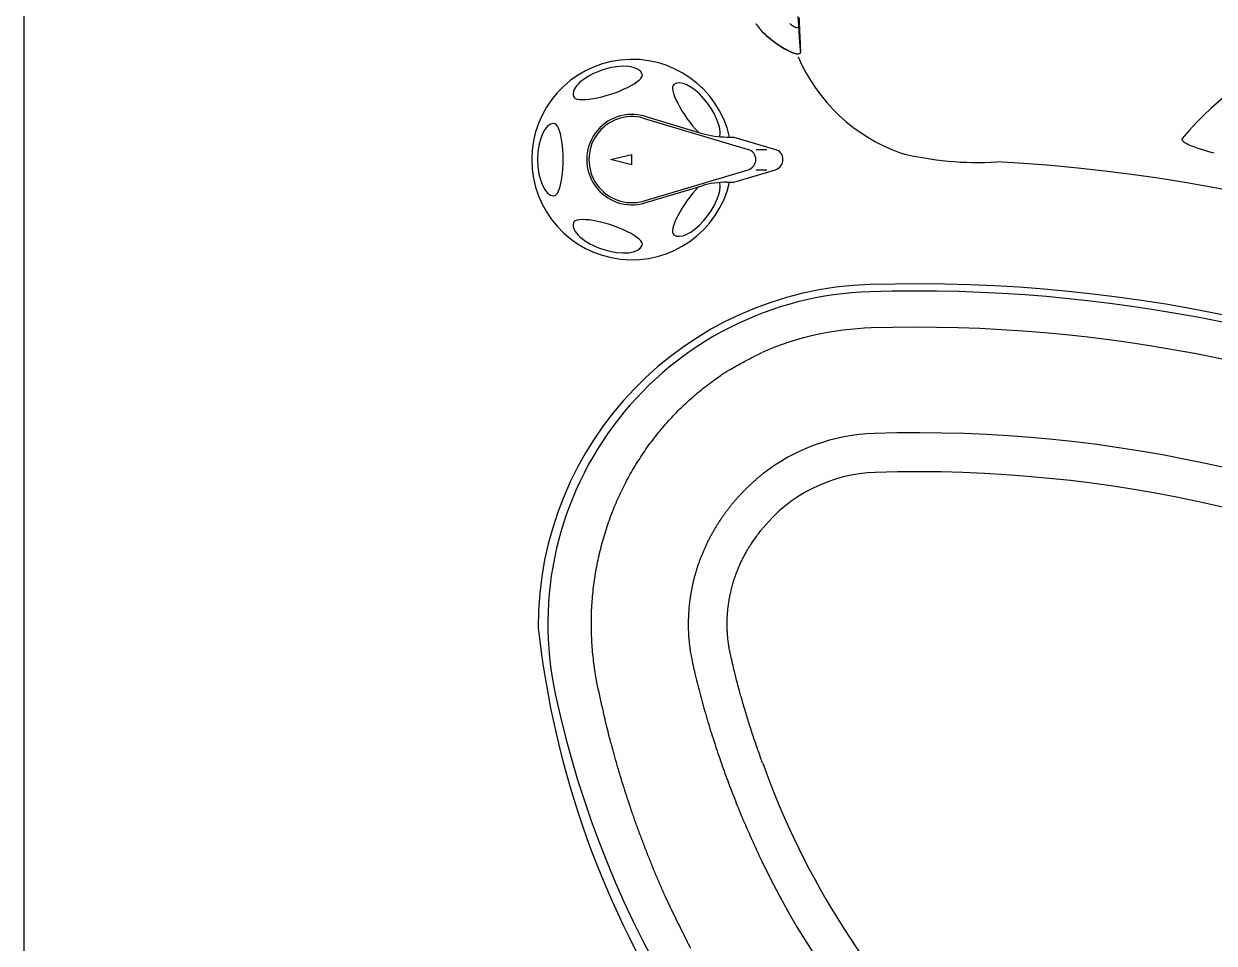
# Model space of a CAD drawing. Extents: x 403 to 503, y 484 to 635.
# Drawn here: x 403.18 to 417.13, y 512.56 to 523.34 of the extents above; entities that cross this region are included whole.
import ezdxf

# ---------------------------------------------------------------- set-up
doc = ezdxf.new("R2010")
doc.units = 0
doc.header["$MEASUREMENT"] = 0
for name, color, linetype in [('1', 4, 'Continuous'), ('DIM', 3, 'Continuous'), ('SPA', 2, 'Continuous')]:
    doc.layers.add(name, color=color, linetype=linetype)

# ---------------------------------------------------------------- blocks, each defined once
blk = doc.blocks.new('LID')
at = {"layer": '1', "color": 3, "linetype": 'Continuous'}
for points in [[(3.241, 12.125), (3.221, 12.231, -0.007425), (3.204, 12.338, -0.007433), (3.191, 12.445, -0.007421), (3.18, 12.553, -0.007421), (3.173, 12.661, -0.007426), (3.169, 12.77, -0.007432), (3.168, 12.878, -0.007427), (3.17, 12.986, -0.007412), (3.176, 13.094, -0.007412), (3.185, 13.202, -0.007425), (3.197, 13.31, -0.007434), (3.212, 13.417, -0.007438), (3.231, 13.523, -0.00744), (3.252, 13.629, -0.007437), (3.277, 13.734, -0.007448), (3.305, 13.839, -0.007472), (3.336, 13.942, -0.007486), (3.37, 14.044, -0.00749), (3.407, 14.145, -0.007499), (3.447, 14.245, -0.00751), (3.49, 14.343, -0.00753), (3.536, 14.44, -0.007557), (3.585, 14.536, -0.007576), (3.637, 14.63, -0.007585), (3.691, 14.722, -0.007601), (3.749, 14.812, -0.007624), (3.808, 14.901, -0.007656), (3.871, 14.987, -0.007699), (3.936, 15.071, -0.007701), (4.004, 15.154, -0.007667), (4.074, 15.234, -0.007757), (4.146, 15.311, -0.00795), (4.221, 15.387, -0.007757), (4.298, 15.46, -0.00727), (4.377, 15.53, -0.008037), (4.459, 15.598, -0.009607), (4.545, 15.664, -0.00733), (4.627, 15.725, -0.002548), (4.703, 15.779, -0.010384), (4.804, 15.841, -0.017978), (4.964, 15.929, -0.008824), (5.176, 16.038, -0.004669)], [(5.176, 14.61), (5.146, 14.585, 0.003891), (5.116, 14.56, 0.003883), (5.087, 14.535, 0.003886), (5.058, 14.509, 0.003906), (5.029, 14.482, 0.003921), (5.001, 14.456, 0.003936), (4.973, 14.428, 0.003951), (4.946, 14.4, 0.00397), (4.919, 14.372, 0.003988), (4.893, 14.344, 0.004009), (4.867, 14.314, 0.004029), (4.841, 14.285, 0.004052), (4.816, 14.255, 0.004074), (4.792, 14.225, 0.0041), (4.768, 14.194, 0.004122), (4.744, 14.163, 0.004146), (4.721, 14.131, 0.00416), (4.699, 14.099, 0.004172), (4.677, 14.067, 0.004186), (4.655, 14.034, 0.004206), (4.635, 14.001, 0.004223), (4.614, 13.967, 0.004244), (4.595, 13.933, 0.004265), (4.575, 13.899, 0.00429), (4.557, 13.865, 0.004307), (4.539, 13.83, 0.004321), (4.522, 13.795, 0.004334), (4.505, 13.759, 0.004351), (4.489, 13.723, 0.004366), (4.473, 13.687, 0.004386), (4.458, 13.651, 0.004405), (4.444, 13.614, 0.004429), (4.43, 13.578, 0.004443), (4.417, 13.54, 0.004453), (4.405, 13.503, 0.004462), (4.394, 13.465, 0.004474), (4.383, 13.428, 0.004486), (4.372, 13.39, 0.004502), (4.363, 13.352, 0.004518), (4.354, 13.313, 0.004538), (4.346, 13.275, 0.004547), (4.339, 13.236, 0.00455), (4.332, 13.197, 0.004553), (4.326, 13.158, 0.004559), (4.32, 13.119, 0.004565), (4.316, 13.08, 0.004572), (4.312, 13.041, 0.004586), (4.309, 13.002, 0.004608), (4.306, 12.962, 0.0046), (4.305, 12.923, 0.004566), (4.304, 12.883, 0.004601), (4.304, 12.844, 0.004691), (4.304, 12.804, 0.004559), (4.305, 12.765, 0.004262), (4.307, 12.726, 0.004702), (4.31, 12.686, 0.005602), (4.314, 12.646, 0.004261), (4.317, 12.608, 0.001485), (4.321, 12.574, 0.005963), (4.328, 12.53, 0.010234), (4.34, 12.463, 0.005006), (4.357, 12.375, 0.002653)], [(4.357, 12.375), (4.385, 12.254, 0.002971), (4.415, 12.134, 0.002985), (4.446, 12.014, 0.002974), (4.479, 11.895, 0.002936), (4.513, 11.776, 0.002899), (4.548, 11.657, 0.002855), (4.585, 11.539, 0.002853), (4.623, 11.421, 0.002876), (4.662, 11.304, 0.002774), (4.703, 11.187, 0.002576), (4.744, 11.071, 0.002798), (4.788, 10.955, 0.003266), (4.834, 10.836, 0.002478), (4.878, 10.724, 0.000907), (4.918, 10.624, 0.003387), (4.973, 10.496, 0.00569), (5.06, 10.301, 0.002775), (5.176, 10.046, 0.001478)], [(4.094, 9.529), (4.037, 9.653, -0.002928), (3.982, 9.778, -0.002927), (3.928, 9.904, -0.002926), (3.876, 10.03, -0.002924), (3.825, 10.157, -0.002912), (3.776, 10.285, -0.00289), (3.728, 10.413, -0.002911), (3.681, 10.541, -0.002966), (3.636, 10.671, -0.00288), (3.593, 10.801, -0.002688), (3.551, 10.93, -0.002961), (3.51, 11.062, -0.003521), (3.47, 11.197, -0.002671), (3.434, 11.325, -0.000921), (3.402, 11.441, -0.003756), (3.363, 11.59, -0.006453), (3.309, 11.821, -0.003153), (3.241, 12.125, -0.00167)], [(4.335, 9.045, -0.006855), (4.23, 9.254, -0.003358), (4.094, 9.529, -0.001782)]]:
    blk.add_lwpolyline(points, format="xyb", dxfattribs=at)
at = {"layer": '1', "color": 2, "linetype": 'Continuous'}
for points in [[(4.802, 12.477), (4.79, 12.532, -0.008352), (4.78, 12.588, -0.008376), (4.772, 12.645, -0.008376), (4.766, 12.702, -0.008389), (4.762, 12.758, -0.008418), (4.76, 12.815, -0.008459), (4.76, 12.872, -0.008477), (4.761, 12.929, -0.008478), (4.765, 12.986, -0.008455), (4.77, 13.043, -0.008402), (4.778, 13.099, -0.008378), (4.787, 13.155, -0.008375), (4.799, 13.211, -0.008346), (4.812, 13.267, -0.008297), (4.827, 13.322, -0.008329), (4.843, 13.376, -0.008412), (4.862, 13.43, -0.008123), (4.882, 13.484, -0.00755), (4.904, 13.536, -0.00825), (4.928, 13.588, -0.009732), (4.955, 13.641, -0.00741), (4.981, 13.69, -0.002691), (5.005, 13.734, -0.010209), (5.04, 13.788, -0.017245), (5.098, 13.869, -0.008398), (5.176, 13.973, -0.004451)], [(5.176, 11.22), (5.148, 11.297, -0.001928), (5.121, 11.374, -0.001907), (5.094, 11.452, -0.001929), (5.067, 11.529, -0.001988), (5.042, 11.608, -0.001944), (5.017, 11.686, -0.001822), (4.993, 11.763, -0.002029), (4.969, 11.842, -0.002446), (4.945, 11.924, -0.001858), (4.923, 12, -0.000616), (4.903, 12.069, -0.002662), (4.88, 12.158, -0.004642), (4.845, 12.296, -0.002274), (4.802, 12.477, -0.001202)]]:
    blk.add_lwpolyline(points, format="xyb", dxfattribs=at)
for centre, radius, start, end in [((6.555, 12.851), 3.898, 91.7669, 192.1099), ((6.982, -0.989), 17.744, 65.0444, 91.7669), ((6.555, 12.851), 1.778, 91.7669, 140.852), ((6.982, -0.989), 15.625, 32.886, 91.7669), ((14.377, 14.529), 11.898, 192.1098, 270), ((14.377, 14.529), 9.778, 199.7834, 250.2157)]:
    blk.add_arc(centre, radius, start, end, dxfattribs=at)
at = {"layer": '1', "color": 3, "linetype": 'Continuous'}
for centre, radius, start, end in [((6.982, -0.989), 17.319, 64.8768, 91.7669), ((6.555, 12.851), 3.473, 91.7669, 113.394), ((6.555, 12.851), 2.235, 91.7669, 128.0913), ((6.982, -0.989), 16.082, 32.886, 91.7669), ((14.377, 14.529), 10.235, 205.9797, 244.0203)]:
    blk.add_arc(centre, radius, start, end, dxfattribs=at)
at = {"layer": 'DIM'}
for centre, radius, start, end in [((6.559, 12.817), 4.016, 91.7479, 180.1307), ((6.987, -1.013), 17.852, 32.886, 91.7669), ((13.302, 13.998), 10.824, 186.3143, 213.2236)]:
    blk.add_arc(centre, radius, start, end, dxfattribs=at)
blk = doc.blocks.new('TRICKLER')
at = {"layer": '1', "linetype": 'Continuous'}
for p, q in [((1.393, -11.49), (1.403, -11.291)), ((1.403, -11.291), (1.408, -11.183)), ((1.001, -11.349), (0.975, -11.325)), ((1.388, -11.596), (1.392, -11.525)), ((1.392, -11.525), (1.393, -11.49))]:
    blk.add_line(p, q, dxfattribs=at)
for points in [[(1.415, -11.198, -0.000142), (1.41, -11.281, -0.000077)], [(0.906, -11.213, 0.000262), (0.908, -11.216, 0.00026), (0.909, -11.218, 0.000262), (0.91, -11.22, 0.000269), (0.912, -11.222, 0.000274), (0.913, -11.225, 0.000279), (0.914, -11.227, 0.000283), (0.916, -11.229, 0.000289), (0.917, -11.232, 0.000293), (0.918, -11.234, 0.000298), (0.92, -11.236, 0.000303), (0.921, -11.239, 0.000308), (0.923, -11.241, 0.000313), (0.924, -11.243, 0.000318), (0.925, -11.246, 0.000323), (0.927, -11.248, 0.000328), (0.928, -11.25, 0.000333), (0.929, -11.252, 0.000339), (0.931, -11.255, 0.000344), (0.932, -11.257, 0.000349), (0.934, -11.259, 0.000354), (0.935, -11.262, 0.000361), (0.936, -11.264, 0.000367), (0.938, -11.266, 0.000373), (0.939, -11.268, 0.000379), (0.94, -11.271, 0.000386), (0.942, -11.273, 0.000391), (0.943, -11.275, 0.000397), (0.945, -11.277, 0.000403), (0.946, -11.28, 0.000409), (0.948, -11.282, 0.000414), (0.949, -11.284, 0.000419), (0.95, -11.286, 0.000425), (0.952, -11.289, 0.000431), (0.953, -11.291, 0.000434), (0.955, -11.293, 0.000437), (0.956, -11.295, 0.000445), (0.958, -11.298, 0.00046), (0.959, -11.3, 0.00045), (0.961, -11.302, 0.000423), (0.962, -11.304, 0.000474), (0.963, -11.307, 0.000574), (0.965, -11.309, 0.000435), (0.966, -11.311, 0.00014), (0.968, -11.313, 0.000628), (0.969, -11.316, 0.001096), (0.972, -11.32, 0.000534), (0.976, -11.325, 0.000281)], [(1.41, -11.281), (1.41, -11.287, 0.000005), (1.409, -11.293, 0.000006), (1.409, -11.299, 0.000005), (1.408, -11.305, 0.000002), (1.408, -11.311, 0), (1.408, -11.317, -0.000003), (1.407, -11.323, -0.000005), (1.407, -11.329, -0.000007), (1.406, -11.336, -0.00001), (1.406, -11.342, -0.000012), (1.406, -11.348, -0.000014), (1.405, -11.354, -0.000017), (1.405, -11.36, -0.000019), (1.405, -11.366, -0.00002), (1.404, -11.372, -0.000022), (1.404, -11.378, -0.000024), (1.403, -11.384, -0.000026), (1.403, -11.39, -0.00003), (1.403, -11.396, -0.000033), (1.402, -11.402, -0.000036), (1.402, -11.408, -0.000039), (1.401, -11.414, -0.000043), (1.401, -11.42, -0.000046), (1.401, -11.427, -0.00005), (1.4, -11.433, -0.000053), (1.4, -11.439, -0.000057), (1.4, -11.445, -0.000061), (1.399, -11.45, -0.000066), (1.399, -11.456, -0.00007), (1.398, -11.462, -0.000075), (1.398, -11.468, -0.00008), (1.398, -11.474, -0.000085), (1.397, -11.48, -0.000091), (1.397, -11.485, -0.000097), (1.396, -11.491, -0.000103), (1.396, -11.496, -0.00011), (1.396, -11.502, -0.000118), (1.395, -11.507, -0.000126), (1.395, -11.512, -0.000135), (1.395, -11.517, -0.000145), (1.394, -11.523, -0.000155), (1.394, -11.528, -0.000167), (1.394, -11.532, -0.000179), (1.393, -11.537, -0.000194), (1.393, -11.542, -0.000209), (1.392, -11.547, -0.000225), (1.392, -11.551, -0.000246), (1.392, -11.555, -0.000275), (1.391, -11.56, -0.00029), (1.391, -11.564, -0.000293), (1.391, -11.568, -0.000359), (1.391, -11.571, -0.000486), (1.39, -11.575, -0.000405), (1.39, -11.579, -0.000126), (1.39, -11.582, -0.000667), (1.389, -11.585, -0.00146), (1.389, -11.59, -0.000869), (1.388, -11.596, -0.000501)], [(1.4, -11.284), (1.4, -11.284, -0.002653), (1.4, -11.284, -0.00266), (1.4, -11.284, -0.002665), (1.4, -11.284, -0.002666), (1.401, -11.284, -0.002668), (1.401, -11.284, -0.002671), (1.401, -11.284, -0.002675), (1.401, -11.284, -0.002678), (1.401, -11.285, -0.002682), (1.401, -11.285, -0.002686), (1.401, -11.285, -0.002691), (1.401, -11.285, -0.002695), (1.401, -11.285, -0.0027), (1.401, -11.285, -0.002705), (1.401, -11.285, -0.00271), (1.401, -11.285, -0.002715), (1.401, -11.286, -0.002721), (1.401, -11.286, -0.002727), (1.401, -11.286, -0.002733), (1.402, -11.286, -0.002739), (1.402, -11.286, -0.002746), (1.402, -11.286, -0.002753), (1.402, -11.286, -0.00276), (1.402, -11.287, -0.002767), (1.402, -11.287, -0.002775), (1.402, -11.287, -0.002782), (1.402, -11.287, -0.00279), (1.402, -11.287, -0.002799), (1.402, -11.287, -0.002807), (1.402, -11.287, -0.002815), (1.402, -11.287, -0.00282), (1.402, -11.288, -0.00282), (1.402, -11.288, -0.00282), (1.402, -11.288, -0.002821), (1.402, -11.288, -0.002822), (1.402, -11.288, -0.002822), (1.402, -11.288, -0.002823), (1.402, -11.288, -0.002824), (1.402, -11.289, -0.002826), (1.402, -11.289, -0.002828), (1.402, -11.289, -0.002829), (1.402, -11.289, -0.00283), (1.402, -11.289, -0.002834), (1.402, -11.289, -0.002841), (1.402, -11.289, -0.002837), (1.402, -11.29, -0.002822), (1.402, -11.29, -0.00285), (1.402, -11.29, -0.002911), (1.402, -11.29, -0.002831), (1.403, -11.29, -0.002646), (1.403, -11.29, -0.002925), (1.403, -11.29, -0.003493), (1.403, -11.29, -0.002654), (1.403, -11.291, -0.000906), (1.403, -11.291, -0.003753), (1.403, -11.291, -0.006481), (1.403, -11.291, -0.003172), (1.403, -11.291, -0.00168)], [(1.388, -11.596), (1.388, -11.598, -0.013994), (1.388, -11.6, -0.014583), (1.387, -11.602, -0.015347), (1.387, -11.604, -0.016356), (1.386, -11.605, -0.017289), (1.386, -11.607, -0.01812), (1.385, -11.608, -0.018858), (1.384, -11.61, -0.019527), (1.383, -11.611, -0.019984), (1.382, -11.613, -0.020294), (1.381, -11.614, -0.020324), (1.379, -11.615, -0.020206), (1.378, -11.616, -0.019794), (1.376, -11.617, -0.01929), (1.374, -11.618, -0.018506), (1.373, -11.619, -0.017688), (1.371, -11.619, -0.016759), (1.368, -11.62, -0.015956), (1.366, -11.62, -0.014778), (1.364, -11.621, -0.013503), (1.361, -11.621, -0.013143), (1.359, -11.621, -0.013692), (1.356, -11.621, -0.013047), (1.353, -11.621, -0.011922), (1.35, -11.62, -0.010738), (1.347, -11.62, -0.009641), (1.343, -11.619, -0.008724), (1.34, -11.618, -0.008008), (1.336, -11.617, -0.007364), (1.333, -11.616, -0.006835), (1.329, -11.615, -0.006362), (1.325, -11.613, -0.005981), (1.321, -11.612, -0.005633), (1.317, -11.61, -0.005355), (1.313, -11.608, -0.005094), (1.308, -11.606, -0.004885), (1.304, -11.604, -0.004699), (1.3, -11.602, -0.004568), (1.295, -11.6, -0.004403), (1.291, -11.597, -0.004236), (1.286, -11.595, -0.004218), (1.281, -11.592, -0.004382), (1.277, -11.589, -0.00362), (1.272, -11.586, -0.001893), (1.267, -11.583, -0.00117), (1.262, -11.58, -0.001204), (1.258, -11.577, -0.001212), (1.253, -11.574, -0.001204), (1.248, -11.57, -0.0012), (1.243, -11.567, -0.001204), (1.238, -11.564, -0.001204), (1.233, -11.56, -0.001207), (1.229, -11.557, -0.001207), (1.224, -11.553, -0.001211), (1.219, -11.55, -0.001213), (1.214, -11.546, -0.001218), (1.209, -11.543, -0.001221), (1.204, -11.539, -0.001227), (1.199, -11.535, -0.001231), (1.194, -11.532, -0.001238), (1.189, -11.528, -0.001243), (1.184, -11.524, -0.001251), (1.179, -11.52, -0.001257), (1.174, -11.516, -0.001266), (1.169, -11.512, -0.001272), (1.164, -11.508, -0.001282), (1.159, -11.504, -0.00129), (1.154, -11.5, -0.0013), (1.149, -11.496, -0.001309), (1.144, -11.492, -0.00132), (1.139, -11.488, -0.001329), (1.134, -11.483, -0.001342), (1.129, -11.479, -0.001352), (1.124, -11.475, -0.001365), (1.119, -11.47, -0.001376), (1.114, -11.466, -0.00139), (1.109, -11.461, -0.001402), (1.104, -11.457, -0.001417), (1.099, -11.452, -0.00143), (1.094, -11.448, -0.001447), (1.089, -11.443, -0.001459), (1.084, -11.438, -0.00147), (1.08, -11.434, -0.001492), (1.075, -11.429, -0.00153), (1.07, -11.424, -0.0015), (1.065, -11.419, -0.001402), (1.06, -11.415, -0.001378), (1.056, -11.41, -0.001411), (1.051, -11.405, -0.001376), (1.046, -11.4, -0.001292), (1.042, -11.395, -0.00144), (1.037, -11.39, -0.001737), (1.032, -11.385, -0.001319), (1.028, -11.38, -0.000435), (1.024, -11.376, -0.001895), (1.019, -11.37, -0.003313), (1.011, -11.361, -0.001625), (1.001, -11.349, -0.000859)]]:
    blk.add_lwpolyline(points, format="xyb", dxfattribs=at)
at = {"layer": '1', "color": 3, "linetype": 'Continuous'}
blk.add_lwpolyline([(1.4, -11.284), (1.4, -11.286, -0.007621), (1.4, -11.289, -0.008173), (1.399, -11.291, -0.008917), (1.399, -11.294, -0.009882), (1.398, -11.296, -0.010966), (1.398, -11.298, -0.012137), (1.397, -11.3, -0.013494), (1.397, -11.302, -0.015007), (1.396, -11.304, -0.016703), (1.395, -11.306, -0.018515), (1.394, -11.307, -0.020453), (1.393, -11.308, -0.022394), (1.392, -11.31, -0.024247), (1.39, -11.311, -0.025853), (1.389, -11.312, -0.027034), (1.388, -11.312, -0.027674), (1.386, -11.313, -0.027644), (1.385, -11.314, -0.027237), (1.383, -11.314, -0.02575), (1.381, -11.314, -0.023562), (1.379, -11.314, -0.021287), (1.377, -11.314, -0.019127), (1.375, -11.313, -0.017075), (1.373, -11.313, -0.01527), (1.371, -11.312, -0.013628), (1.369, -11.311, -0.012223), (1.366, -11.31, -0.010966), (1.364, -11.309, -0.009902), (1.362, -11.308, -0.008955), (1.359, -11.307, -0.008156), (1.357, -11.305, -0.007438), (1.354, -11.303, -0.006826), (1.351, -11.302, -0.006289), (1.349, -11.3, -0.005847), (1.346, -11.298, -0.005355), (1.343, -11.295, -0.004837), (1.34, -11.293, -0.004417), (1.337, -11.291, -0.004069), (1.334, -11.288, -0.003764), (1.331, -11.285, -0.003491), (1.328, -11.283, -0.00325), (1.325, -11.28, -0.003032), (1.322, -11.277, -0.002839), (1.319, -11.274, -0.002663), (1.316, -11.27, -0.002508), (1.312, -11.267, -0.002365), (1.309, -11.264, -0.002238), (1.306, -11.26, -0.00212), (1.303, -11.257, -0.002017)], format="xyb", dxfattribs=at)
at = {"layer": 'DIM'}
blk.add_arc((1.977, -10.483), 1.308, 220.0297, 238.6886, dxfattribs=at)
blk = doc.blocks.new('ONOFFVALVE')
at = {"layer": '1', "color": 2}
for p, q in [((-0.06, 0), (0, 0.25)), ((0, 0.25), (0.06, 0)), ((-0.06, 0), (0.06, 0)), ((-0.508, -0.152), (-0.307, -0.823)), ((0.508, -0.152), (0.307, -0.823)), ((-0.265, -1.112), (-0.265, -1.195)), ((0.265, -1.112), (0.265, -1.195)), ((-0.265, -1.195), (-0.12, -1.681)), ((0.265, -1.195), (0.12, -1.681))]:
    blk.add_line(p, q, dxfattribs=at)
at = {"layer": '1', "color": 3}
for p, q in [((-0.487, -0.133), (-0.12, -1.363)), ((0.487, -0.133), (0.12, -1.363)), ((-0.12, -1.457), (-0.12, -1.581)), ((0.12, -1.457), (0.12, -1.581))]:
    blk.add_line(p, q, dxfattribs=at)
at = {"layer": '1', "color": 2}
for centre, radius, start, end in [((0, 0), 1.175, 283.0342, 256.9658), ((0, 0), 0.53, 343.3683, 196.6317), ((-1.275, -1.112), 1.01, 360, 16.6317), ((1.275, -1.112), 1.01, 163.3683, 180), ((0, -1.645), 0.125, 196.6317, 343.3683)]:
    blk.add_arc(centre, radius, start, end, dxfattribs=at)
at = {"layer": '1', "color": 3}
for centre, radius, start, end in [((0, 0), 0.505, 344.7586, 195.2414), ((0, -1.327), 0.125, 196.6317, 343.3683)]:
    blk.add_arc(centre, radius, start, end, dxfattribs=at)
for centre, major_axis, ratio, start_param, end_param in [((0, 0.916), (-0.425, 0), 0.446662, 3.141593, 6.283185), ((0, 0.916), (-0.425, 0), 0.259221, 6.283185, 9.424778), ((-0.871, 0.283), (-0.131, -0.404), 0.446662, 3.141593, 6.283185), ((0.871, 0.283), (-0.131, 0.404), 0.446662, 3.141593, 6.283185), ((-0.871, 0.283), (-0.131, -0.404), 0.259221, 6.283185, 9.424778), ((0.871, 0.283), (-0.131, 0.404), 0.259221, 6.283185, 9.424778), ((-0.538, -0.741), (0.344, -0.25), 0.446662, 3.141593, 5.870165), ((-0.538, -0.741), (0.344, -0.25), 0.259221, 7.367809, 9.424778), ((0.538, -0.741), (0.344, 0.25), 0.446662, 3.554613, 6.283185), ((0.538, -0.741), (0.344, 0.25), 0.259221, 6.283185, 8.340154)]:
    blk.add_ellipse(centre, major_axis=major_axis, ratio=ratio, start_param=start_param, end_param=end_param, dxfattribs=at)
blk = doc.blocks.new('2004GRANDEE')
at = {"layer": '1', "color": 3}
for centre, radius, start, end in [((16.817, 19.254), 4.264, 113.0719, 139.3757), ((13.597, 22.019), 0.0196, 144.7317, 234.6273), ((13.729, 22.152), 0.206, 226.1357, 247.9843), ((14.397, 23.708), 1.9, 246.9191, 256.5699)]:
    blk.add_arc(centre, radius, start, end, dxfattribs=at)
at = {"layer": 'SPA', "color": 4}
blk.add_lwpolyline([(99.802, 78.901, 0.414212), (87.901, 90.802), (11.901, 90.802, 0.414212), (0, 78.901), (0, 11.901, 0.414212), (11.901, 0), (87.901, 0, 0.414212), (99.802, 11.901)], format="xyb", close=True, dxfattribs=at)
at = {"layer": 'SPA', "color": 2}
for centre, radius, start, end in [((10.987, 23.815), 2.081, 203.4331, 250.0009), ((11.183, 25.485), 3.737, 255.9377, 273.4334), ((10.4, 2.4), 19.381, 27.9718, 87.0223)]:
    blk.add_arc(centre, radius, start, end, dxfattribs=at)
at = {"layer": 'DIM'}
for name, p, rotation in [('TRICKLER', (6.455, 34.422), 6.284303851907529), ('ONOFFVALVE', (7.13, 21.782), 90)]:
    blk.add_blockref(name, p, dxfattribs=dict(at, rotation=rotation))
blk.add_blockref('LID', (3.486, 3.486), dxfattribs=at)

msp = doc.modelspace()

# ---------------------------------------------------------------- block references
at = {"layer": '1'}
msp.add_blockref('2004GRANDEE', (403.176, 499.962), dxfattribs=at)

doc.saveas('drawing.dxf')
